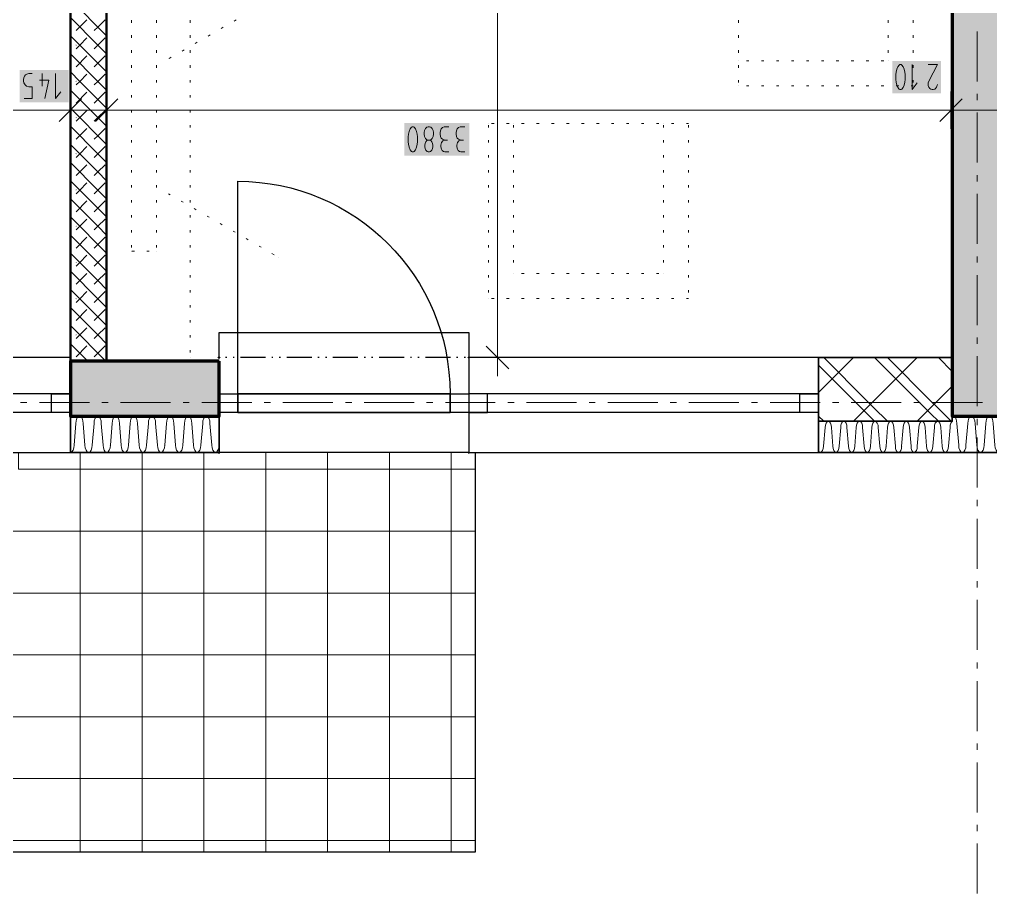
# Model space of a CAD drawing. Header units: millimetres. Extents: x 0 to 594, y 0 to 420.
# Drawn here: x 182.42 to 222.26, y 109.98 to 145.84 of the extents above; entities that cross this region are included whole.
import ezdxf

# ---------------------------------------------------------------- set-up
doc = ezdxf.new("R2010")
doc.units = ezdxf.units.MM
doc.header["$LTSCALE"] = 8
for name, color, linetype in [('PDF_Dvere', 7, 'Continuous'), ('PDF_Koty delkove', 7, 'Continuous'), ('PDF_Nabytek', 7, 'Continuous'), ('PDF_Obecne 0.25', 7, 'Continuous'), ('PDF_Okna', 7, 'Continuous'), ('PDF_Osy hlavni', 7, 'Continuous'), ('PDF_Pricky zdene', 7, 'Continuous'), ('PDF_Srafy', 7, 'Continuous'), ('PDF_Steny obvodove nosne', 7, 'Continuous'), ('PDF_Steny sendvic', 7, 'Continuous'), ('PDF_Zatepleni', 7, 'Continuous')]:
    doc.layers.add(name, color=color, linetype=linetype)

msp = doc.modelspace()

# ---------------------------------------------------------------- hatches: boundary and pattern name
at = {"layer": 'PDF_Steny obvodove nosne', "true_color": 0xc0c0c0, "transparency": 33554559}
msp.add_hatch(color=9, dxfattribs=at).paths.add_polyline_path([(222.739, 129.766), (222.739, 218.171), (220.689, 218.171), (220.689, 129.561), (222.739, 129.561)])

# ---------------------------------------------------------------- linework, layer by layer
at = {"layer": 'PDF_Dvere', "lineweight": 25}
msp.add_lwpolyline([(191.374, 130.483), (191.374, 139.196, -0.414213), (200.086, 130.483)], format="xyb", dxfattribs=at)
for points in [[(191.374, 129.714), (190.605, 129.714), (190.605, 130.483), (191.374, 130.483)], [(191.374, 129.714), (191.374, 130.483)], [(200.855, 129.714), (200.086, 129.714), (200.086, 130.483), (200.855, 130.483)], [(200.086, 129.714), (200.086, 130.483)]]:
    msp.add_lwpolyline(points, close=True, dxfattribs=at)
for points in [[(200.086, 130.483), (191.374, 130.483), (200.086, 130.483)], [(200.086, 129.714), (191.374, 129.714), (200.086, 129.714)]]:
    msp.add_lwpolyline(points, dxfattribs=at)
at = {"layer": 'PDF_Koty delkove', "lineweight": 18}
for points in [[(202.034, 131.969), (202.034, 183.969), (202.034, 192.854), (202.034, 194.34), (202.034, 195.878), (202.034, 215.557), (202.034, 218.325), (202.034, 233.7), (202.034, 236.262), (202.034, 239.03), (202.034, 269.421), (202.034, 270.907), (202.034, 320.055), (202.034, 323.95)], [(218.381, 143.571), (218.381, 143.366), (218.395, 143.265), (218.422, 143.145), (218.463, 143.042), (218.517, 142.974), (218.545, 142.957), (218.599, 142.957), (218.627, 142.974), (218.681, 143.042), (218.722, 143.145), (218.75, 143.265), (218.764, 143.366), (218.764, 143.571), (218.75, 143.674), (218.722, 143.794), (218.681, 143.896), (218.627, 143.965), (218.599, 143.982), (218.545, 143.982), (218.517, 143.965), (218.463, 143.896)], [(218.463, 143.896), (218.422, 143.794), (218.395, 143.674), (218.381, 143.571)], [(219.038, 143.982), (219.038, 142.957), (219.256, 143.23)], [(219.695, 143.982), (220.078, 143.982), (219.722, 143.298), (219.695, 143.23), (219.695, 143.127), (219.722, 143.06), (219.763, 143.008), (219.804, 142.974), (219.859, 142.957), (219.913, 142.957), (219.968, 142.974), (220.009, 143.008), (220.05, 143.06), (220.078, 143.161)], [(182.607, 142.589), (182.935, 142.589), (182.935, 143.066), (182.798, 143.066), (182.703, 143.101), (182.648, 143.153), (182.594, 143.238), (182.58, 143.305), (182.58, 143.374), (182.594, 143.443), (182.621, 143.51), (182.662, 143.562), (182.716, 143.596), (182.798, 143.614), (182.935, 143.614)], [(183.346, 143.614), (183.346, 143.101)], [(183.894, 143.614), (183.894, 142.589), (184.112, 142.861)], [(183.237, 143.34), (183.62, 143.34), (183.455, 142.589)], [(184.506, 142.88), (184.506, 142.111), (184.506, 141.343)], [(185.993, 142.88), (185.993, 142.111), (185.993, 141.343)], [(220.637, 142.88), (220.637, 142.111), (220.637, 141.343)], [(184.968, 142.573), (184.045, 141.65)], [(186.454, 142.573), (185.531, 141.65)], [(221.099, 142.573), (220.176, 141.65)], [(222.79, 142.111), (220.637, 142.111), (185.993, 142.111), (184.506, 142.111), (158.215, 142.111), (156.063, 142.111), (143.251, 142.111), (140.893, 142.111), (128.081, 142.111), (125.928, 142.111), (69.759, 142.111), (65.966, 142.111), (65.197, 142.111)], [(198.366, 141.022), (198.366, 140.817), (198.38, 140.716), (198.407, 140.596), (198.448, 140.493), (198.502, 140.424), (198.53, 140.408), (198.584, 140.408), (198.612, 140.424), (198.666, 140.493), (198.707, 140.596), (198.735, 140.716), (198.749, 140.817), (198.749, 141.022), (198.735, 141.125), (198.707, 141.244), (198.666, 141.347), (198.612, 141.416), (198.584, 141.433)], [(198.584, 141.433), (198.53, 141.433), (198.502, 141.416), (198.448, 141.347), (198.407, 141.244), (198.38, 141.125), (198.366, 141.022)], [(199.296, 140.903), (199.351, 140.954), (199.392, 141.039), (199.406, 141.125), (199.406, 141.193), (199.392, 141.278), (199.351, 141.364), (199.296, 141.416), (199.241, 141.433), (199.187, 141.433), (199.132, 141.416), (199.077, 141.364), (199.037, 141.278), (199.023, 141.193)], [(199.023, 141.193), (199.023, 141.125), (199.037, 141.039), (199.077, 140.954), (199.132, 140.903), (199.159, 140.886), (199.269, 140.886), (199.296, 140.903)], [(200.035, 141.433), (199.844, 141.433), (199.776, 141.398), (199.721, 141.347), (199.694, 141.262), (199.68, 141.193), (199.68, 141.125), (199.694, 141.039), (199.721, 140.972), (199.776, 140.921), (199.871, 140.886)], [(200.692, 141.433), (200.501, 141.433), (200.433, 141.398), (200.378, 141.347), (200.351, 141.262), (200.337, 141.193), (200.337, 141.125), (200.351, 141.039), (200.378, 140.972), (200.433, 140.921), (200.528, 140.886)], [(199.269, 140.886), (199.296, 140.868), (199.337, 140.817), (199.364, 140.749), (199.378, 140.681), (199.378, 140.612), (199.364, 140.544), (199.337, 140.476), (199.282, 140.424), (199.241, 140.408), (199.187, 140.408), (199.146, 140.424), (199.091, 140.476), (199.064, 140.544), (199.05, 140.612), (199.05, 140.681), (199.064, 140.749), (199.091, 140.817), (199.132, 140.868), (199.159, 140.886)], [(200.035, 140.408), (199.871, 140.408), (199.816, 140.424), (199.762, 140.459), (199.734, 140.511), (199.707, 140.612), (199.707, 140.681), (199.734, 140.783), (199.789, 140.852), (199.871, 140.886), (199.98, 140.886)], [(200.692, 140.408), (200.528, 140.408), (200.473, 140.424), (200.419, 140.459), (200.391, 140.511), (200.364, 140.612), (200.364, 140.681), (200.391, 140.783), (200.446, 140.852), (200.528, 140.886), (200.637, 140.886)], [(202.495, 131.508), (201.573, 132.431)], [(202.803, 131.969), (202.034, 131.969), (201.265, 131.969)], [(202.034, 131.969), (202.034, 131.201)]]:
    msp.add_lwpolyline(points, dxfattribs=at)
at = {"layer": 'PDF_Koty delkove', "color": 7, "lineweight": 18, "true_color": 0xffffff, "transparency": 33554559}
for points in [[(220.232, 144.136), (218.227, 144.136), (220.232, 142.803), (218.227, 142.803)], [(184.431, 143.768), (182.426, 143.768), (184.431, 142.435), (182.426, 142.435)], [(200.874, 141.587), (198.212, 141.587), (200.874, 140.254), (198.212, 140.254)]]:
    msp.add_solid(points, dxfattribs=at)
at = {"layer": 'PDF_Nabytek', "lineweight": 13}
for points in [[(185.993, 145.702), (185.993, 145.804)], [(187.018, 145.702), (187.018, 145.804)], [(188.043, 145.702), (188.043, 145.804)], [(189.418, 145.702), (189.418, 145.804)], [(190.691, 145.463), (190.78, 145.514)], [(191.223, 145.77), (191.312, 145.822)], [(211.916, 145.702), (211.916, 145.804)], [(218.066, 145.702), (218.066, 145.804)], [(219.091, 145.702), (219.091, 145.804)], [(185.993, 145.087), (185.993, 145.189)], [(187.018, 145.087), (187.018, 145.189)], [(188.043, 145.087), (188.043, 145.189)], [(189.418, 145.087), (189.418, 145.189)], [(190.158, 145.155), (190.247, 145.207)], [(211.916, 145.087), (211.916, 145.189)], [(218.066, 145.087), (218.066, 145.189)], [(219.091, 145.087), (219.091, 145.189)], [(189.626, 144.848), (189.714, 144.899)], [(185.993, 144.472), (185.993, 144.574)], [(187.018, 144.472), (187.018, 144.574)], [(188.043, 144.472), (188.043, 144.574)], [(188.56, 144.233), (188.649, 144.284)], [(189.093, 144.54), (189.182, 144.592)], [(189.418, 144.472), (189.418, 144.574)], [(211.916, 144.472), (211.916, 144.574)], [(218.066, 144.472), (218.066, 144.574)], [(219.091, 144.472), (219.091, 144.574)], [(185.993, 143.857), (185.993, 143.959)], [(187.018, 143.857), (187.018, 143.959)], [(188.043, 143.857), (188.043, 143.959)], [(188.53, 144.216), (188.53, 144.216)], [(189.418, 143.857), (189.418, 143.959)], [(211.916, 144.131), (211.916, 144.131)], [(211.916, 143.857), (211.916, 143.959)], [(212.346, 144.131), (212.243, 144.131)], [(212.961, 144.131), (212.858, 144.131)], [(213.576, 144.131), (213.473, 144.131)], [(214.191, 144.131), (214.088, 144.131)], [(214.806, 144.131), (214.703, 144.131)], [(215.421, 144.131), (215.318, 144.131)], [(216.036, 144.131), (215.933, 144.131)], [(216.651, 144.131), (216.548, 144.131)], [(217.266, 144.131), (217.163, 144.131)], [(217.881, 144.131), (217.778, 144.131)], [(218.066, 144.131), (218.066, 144.131)], [(218.066, 144.131), (218.066, 144.131)], [(219.091, 143.857), (219.091, 143.959)], [(185.993, 143.242), (185.993, 143.344)], [(187.018, 143.242), (187.018, 143.344)], [(188.043, 143.242), (188.043, 143.344)], [(189.418, 143.242), (189.418, 143.344)], [(211.916, 143.242), (211.916, 143.344)], [(211.916, 143.106), (211.916, 143.106)], [(211.916, 143.106), (211.916, 143.106)], [(212.346, 143.106), (212.243, 143.106)], [(212.961, 143.106), (212.858, 143.106)], [(213.576, 143.106), (213.473, 143.106)], [(214.191, 143.106), (214.088, 143.106)], [(214.806, 143.106), (214.703, 143.106)], [(215.421, 143.106), (215.318, 143.106)], [(216.036, 143.106), (215.933, 143.106)], [(216.651, 143.106), (216.548, 143.106)], [(217.266, 143.106), (217.163, 143.106)], [(217.881, 143.106), (217.778, 143.106)], [(218.496, 143.106), (218.393, 143.106)], [(219.091, 143.106), (219.008, 143.106)], [(219.091, 143.242), (219.091, 143.344)], [(219.091, 143.106), (219.091, 143.106)], [(219.091, 143.106), (219.091, 143.106)], [(185.993, 142.627), (185.993, 142.729)], [(187.018, 142.627), (187.018, 142.729)], [(188.043, 142.627), (188.043, 142.729)], [(189.418, 142.627), (189.418, 142.729)], [(185.993, 142.012), (185.993, 142.114)], [(187.018, 142.012), (187.018, 142.114)], [(188.043, 142.012), (188.043, 142.114)], [(189.418, 142.012), (189.418, 142.114)], [(185.993, 141.397), (185.993, 141.499)], [(187.018, 141.397), (187.018, 141.499)], [(188.043, 141.397), (188.043, 141.499)], [(189.418, 141.397), (189.418, 141.499)], [(201.666, 141.568), (201.666, 141.568)], [(201.666, 141.568), (201.666, 141.568)], [(201.666, 141.397), (201.666, 141.499)], [(201.891, 141.568), (201.788, 141.568)], [(202.506, 141.568), (202.403, 141.568)], [(202.691, 141.568), (202.691, 141.568)], [(202.691, 141.397), (202.691, 141.499)], [(203.121, 141.568), (203.018, 141.568)], [(203.736, 141.568), (203.633, 141.568)], [(204.351, 141.568), (204.248, 141.568)], [(204.966, 141.568), (204.863, 141.568)], [(205.581, 141.568), (205.478, 141.568)], [(206.196, 141.568), (206.093, 141.568)], [(206.811, 141.568), (206.708, 141.568)], [(207.426, 141.568), (207.323, 141.568)], [(208.041, 141.568), (207.938, 141.568)], [(208.656, 141.568), (208.553, 141.568)], [(208.841, 141.568), (208.841, 141.568)], [(208.841, 141.397), (208.841, 141.499)], [(209.271, 141.568), (209.168, 141.568)], [(209.866, 141.568), (209.783, 141.568)], [(209.866, 141.568), (209.866, 141.568)], [(209.866, 141.568), (209.866, 141.568)], [(209.866, 141.397), (209.866, 141.499)], [(185.993, 140.782), (185.993, 140.884)], [(187.018, 140.782), (187.018, 140.884)], [(188.043, 140.782), (188.043, 140.884)], [(189.418, 140.782), (189.418, 140.884)], [(201.666, 140.782), (201.666, 140.884)], [(202.691, 140.782), (202.691, 140.884)], [(208.841, 140.782), (208.841, 140.884)], [(209.866, 140.782), (209.866, 140.884)], [(185.993, 140.167), (185.993, 140.269)], [(187.018, 140.167), (187.018, 140.269)], [(188.043, 140.167), (188.043, 140.269)], [(189.418, 140.167), (189.418, 140.269)], [(201.666, 140.167), (201.666, 140.269)], [(202.691, 140.167), (202.691, 140.269)], [(208.841, 140.167), (208.841, 140.269)], [(209.866, 140.167), (209.866, 140.269)], [(185.993, 139.552), (185.993, 139.654)], [(187.018, 139.552), (187.018, 139.654)], [(188.043, 139.552), (188.043, 139.654)], [(189.418, 139.552), (189.418, 139.654)], [(201.666, 139.552), (201.666, 139.654)], [(202.691, 139.552), (202.691, 139.654)], [(208.841, 139.552), (208.841, 139.654)], [(209.866, 139.552), (209.866, 139.654)], [(185.993, 138.937), (185.993, 139.039)], [(187.018, 138.937), (187.018, 139.039)], [(188.043, 138.937), (188.043, 139.039)], [(188.607, 138.641), (188.53, 138.686)], [(188.53, 138.686), (188.53, 138.686)], [(189.418, 138.937), (189.418, 139.039)], [(201.666, 138.937), (201.666, 139.039)], [(202.691, 138.937), (202.691, 139.039)], [(208.841, 138.937), (208.841, 139.039)], [(209.866, 138.937), (209.866, 139.039)], [(185.993, 138.322), (185.993, 138.424)], [(187.018, 138.322), (187.018, 138.424)], [(188.043, 138.322), (188.043, 138.424)], [(189.139, 138.334), (189.051, 138.385)], [(189.418, 138.322), (189.418, 138.424)], [(201.666, 138.322), (201.666, 138.424)], [(202.691, 138.322), (202.691, 138.424)], [(208.841, 138.322), (208.841, 138.424)], [(209.866, 138.322), (209.866, 138.424)], [(189.672, 138.026), (189.583, 138.078)], [(185.993, 137.707), (185.993, 137.809)], [(187.018, 137.707), (187.018, 137.809)], [(188.043, 137.707), (188.043, 137.809)], [(189.418, 137.707), (189.418, 137.809)], [(190.205, 137.719), (190.116, 137.77)], [(201.666, 137.707), (201.666, 137.809)], [(202.691, 137.707), (202.691, 137.809)], [(208.841, 137.707), (208.841, 137.809)], [(209.866, 137.707), (209.866, 137.809)], [(185.993, 137.092), (185.993, 137.194)], [(187.018, 137.092), (187.018, 137.194)], [(188.043, 137.092), (188.043, 137.194)], [(189.418, 137.092), (189.418, 137.194)], [(190.737, 137.411), (190.648, 137.463)], [(191.27, 137.104), (191.181, 137.155)], [(201.666, 137.092), (201.666, 137.194)], [(202.691, 137.092), (202.691, 137.194)], [(208.841, 137.092), (208.841, 137.194)], [(209.866, 137.092), (209.866, 137.194)], [(191.802, 136.797), (191.714, 136.848)], [(185.993, 136.477), (185.993, 136.579)], [(187.018, 136.477), (187.018, 136.579)], [(187.018, 136.326), (187.018, 136.326)], [(187.018, 136.326), (187.018, 136.326)], [(187.131, 136.326), (187.029, 136.326)], [(187.746, 136.326), (187.644, 136.326)], [(188.043, 136.477), (188.043, 136.579)], [(188.043, 136.326), (188.043, 136.326)], [(188.043, 136.326), (188.043, 136.326)], [(189.418, 136.477), (189.418, 136.579)], [(192.335, 136.489), (192.246, 136.54)], [(201.666, 136.477), (201.666, 136.579)], [(202.691, 136.477), (202.691, 136.579)], [(208.841, 136.477), (208.841, 136.579)], [(209.866, 136.477), (209.866, 136.579)], [(185.993, 135.862), (185.993, 135.964)], [(189.418, 135.862), (189.418, 135.964)], [(192.868, 136.182), (192.779, 136.233)], [(193.055, 136.074), (193.055, 136.074)], [(201.666, 135.862), (201.666, 135.964)], [(202.691, 135.862), (202.691, 135.964)], [(208.841, 135.862), (208.841, 135.964)], [(209.866, 135.862), (209.866, 135.964)], [(185.993, 135.247), (185.993, 135.349)], [(189.418, 135.247), (189.418, 135.349)], [(201.666, 135.247), (201.666, 135.349)], [(202.691, 135.419), (202.691, 135.419)], [(202.691, 135.419), (202.691, 135.419)], [(203.121, 135.419), (203.018, 135.419)], [(203.736, 135.419), (203.633, 135.419)], [(204.351, 135.419), (204.248, 135.419)], [(204.966, 135.419), (204.863, 135.419)], [(205.581, 135.419), (205.478, 135.419)], [(206.196, 135.419), (206.093, 135.419)], [(206.811, 135.419), (206.708, 135.419)], [(207.426, 135.419), (207.323, 135.419)], [(208.041, 135.419), (207.938, 135.419)], [(208.656, 135.419), (208.553, 135.419)], [(208.841, 135.419), (208.841, 135.419)], [(208.841, 135.419), (208.841, 135.419)], [(209.866, 135.247), (209.866, 135.349)], [(185.993, 134.632), (185.993, 134.734)], [(189.418, 134.632), (189.418, 134.734)], [(201.666, 134.632), (201.666, 134.734)], [(209.866, 134.632), (209.866, 134.734)], [(201.666, 134.394), (201.666, 134.394)], [(201.666, 134.394), (201.666, 134.394)], [(201.891, 134.394), (201.788, 134.394)], [(202.506, 134.394), (202.403, 134.394)], [(203.121, 134.394), (203.018, 134.394)], [(203.736, 134.394), (203.633, 134.394)], [(204.351, 134.394), (204.248, 134.394)], [(204.966, 134.394), (204.863, 134.394)], [(205.581, 134.394), (205.478, 134.394)], [(206.196, 134.394), (206.093, 134.394)], [(206.811, 134.394), (206.708, 134.394)], [(207.426, 134.394), (207.323, 134.394)], [(208.041, 134.394), (207.938, 134.394)], [(208.656, 134.394), (208.553, 134.394)], [(209.271, 134.394), (209.168, 134.394)], [(209.866, 134.394), (209.783, 134.394)], [(209.866, 134.394), (209.866, 134.394)], [(209.866, 134.394), (209.866, 134.394)], [(185.993, 134.017), (185.993, 134.12)], [(189.418, 134.017), (189.418, 134.12)], [(185.993, 133.402), (185.993, 133.505)], [(189.418, 133.402), (189.418, 133.505)], [(185.993, 132.787), (185.993, 132.89)], [(189.418, 132.787), (189.418, 132.89)], [(185.993, 132.172), (185.993, 132.275)], [(185.993, 131.969), (185.993, 131.969)], [(189.418, 132.172), (189.418, 132.275)], [(189.418, 131.969), (189.418, 131.969)]]:
    msp.add_lwpolyline(points, dxfattribs=at)
at = {"layer": 'PDF_Obecne 0.25', "lineweight": 25}
for points in [[(190.605, 131.969), (190.605, 132.994), (200.855, 132.994), (200.855, 131.969)], [(201.111, 128.077), (201.111, 111.677), (169.337, 111.677), (169.337, 128.077)], [(200.855, 128.074), (190.605, 128.074)]]:
    msp.add_lwpolyline(points, dxfattribs=at)
at = {"layer": 'PDF_Okna', "lineweight": 25}
for points in [[(170.157, 128.074), (184.506, 128.074), (184.506, 131.969), (170.157, 131.969)], [(200.855, 131.969), (200.855, 128.074)], [(215.205, 131.969), (200.855, 131.969)], [(184.506, 130.483), (170.157, 130.483)], [(215.205, 130.483), (200.855, 130.483)], [(184.506, 129.714), (170.157, 129.714)], [(215.205, 129.714), (200.855, 129.714)], [(200.855, 128.074), (215.205, 128.074)]]:
    msp.add_lwpolyline(points, dxfattribs=at)
for points in [[(184.506, 129.714), (183.738, 129.714), (183.738, 130.483), (184.506, 130.483)], [(200.855, 129.714), (201.624, 129.714), (201.624, 130.483), (200.855, 130.483)], [(215.205, 129.714), (214.436, 129.714), (214.436, 130.483), (215.205, 130.483)]]:
    msp.add_lwpolyline(points, close=True, dxfattribs=at)
at = {"layer": 'PDF_Osy hlavni', "lineweight": 18}
for points in [[(221.714, 143.293), (221.714, 145.343)], [(221.714, 142.524), (221.714, 142.781)], [(221.714, 139.962), (221.714, 142.012)], [(221.714, 139.193), (221.714, 139.449)], [(221.714, 136.631), (221.714, 138.681)], [(221.714, 135.862), (221.714, 136.118)], [(221.714, 133.3), (221.714, 135.349)], [(221.714, 132.531), (221.714, 132.787)], [(221.714, 129.968), (221.714, 132.018)], [(182.724, 130.124), (182.467, 130.124)], [(185.286, 130.124), (183.236, 130.124)], [(186.055, 130.124), (185.799, 130.124)], [(188.617, 130.124), (186.567, 130.124)], [(189.386, 130.124), (189.13, 130.124)], [(191.949, 130.124), (189.899, 130.124)], [(192.717, 130.124), (192.461, 130.124)], [(195.28, 130.124), (193.23, 130.124)], [(196.048, 130.124), (195.792, 130.124)], [(198.611, 130.124), (196.561, 130.124)], [(199.38, 130.124), (199.123, 130.124)], [(201.942, 130.124), (199.892, 130.124)], [(202.711, 130.124), (202.455, 130.124)], [(205.273, 130.124), (203.223, 130.124)], [(206.042, 130.124), (205.786, 130.124)], [(208.605, 130.124), (206.555, 130.124)], [(209.373, 130.124), (209.117, 130.124)], [(211.936, 130.124), (209.886, 130.124)], [(212.705, 130.124), (212.448, 130.124)], [(215.267, 130.124), (213.217, 130.124)], [(216.036, 130.124), (215.78, 130.124)], [(218.598, 130.124), (216.548, 130.124)], [(219.367, 130.124), (219.111, 130.124)], [(221.929, 130.124), (219.879, 130.124)], [(221.714, 129.2), (221.714, 129.456)], [(221.714, 126.637), (221.714, 128.687)], [(221.714, 125.868), (221.714, 126.125)], [(221.714, 123.306), (221.714, 125.356)], [(221.714, 122.537), (221.714, 122.793)], [(221.714, 119.975), (221.714, 122.025)], [(221.714, 119.206), (221.714, 119.462)], [(221.714, 116.643), (221.714, 118.693)], [(221.714, 115.875), (221.714, 116.131)], [(221.714, 113.312), (221.714, 115.362)], [(221.714, 112.543), (221.714, 112.8)], [(221.714, 109.981), (221.714, 112.031)]]:
    msp.add_lwpolyline(points, dxfattribs=at)
at = {"layer": 'PDF_Pricky zdene', "lineweight": 50}
msp.add_lwpolyline([(185.993, 131.816), (185.993, 131.969), (185.993, 181.118), (185.839, 181.118), (184.506, 181.118), (184.506, 131.969), (184.506, 131.816)], close=True, dxfattribs=at)
at = {"layer": 'PDF_Pricky zdene', "lineweight": 9}
for points in [[(185.931, 145.822), (185.634, 145.525), (184.891, 146.268), (184.506, 146.652)], [(185.993, 144.423), (185.634, 144.782), (184.506, 145.909)], [(184.742, 145.376), (185.188, 145.822)], [(185.485, 145.376), (185.634, 145.525)], [(185.993, 145.166), (185.634, 145.525)], [(185.634, 144.039), (184.891, 144.782), (184.506, 145.166)], [(184.742, 144.633), (184.891, 144.782), (185.188, 145.079)], [(185.485, 144.633), (185.634, 144.782), (185.931, 145.079)], [(185.993, 142.937), (185.634, 143.296), (184.506, 144.423)], [(184.742, 143.89), (185.188, 144.336)], [(185.993, 143.68), (185.634, 144.039), (185.931, 144.336)], [(185.485, 143.89), (185.634, 144.039)], [(185.634, 142.552), (184.891, 143.296), (184.506, 143.68)], [(184.742, 143.147), (184.891, 143.296), (185.188, 143.593)], [(185.485, 143.147), (185.634, 143.296), (185.931, 143.593)], [(185.993, 141.451), (185.634, 141.809), (184.506, 142.937)], [(184.742, 142.404), (185.188, 142.85)], [(185.634, 142.552), (185.931, 142.85)], [(185.485, 142.404), (185.634, 142.552)], [(185.993, 142.194), (185.634, 142.552)], [(185.634, 141.066), (184.891, 141.809), (184.506, 142.194)], [(184.742, 141.661), (184.891, 141.809), (185.188, 142.107)], [(185.485, 141.661), (185.634, 141.809), (185.931, 142.107)], [(185.993, 139.964), (185.634, 140.323), (184.506, 141.451)], [(184.742, 140.918), (185.188, 141.363)], [(185.485, 140.918), (185.634, 141.066)], [(185.634, 141.066), (185.931, 141.363)], [(185.993, 140.707), (185.634, 141.066)], [(185.634, 139.58), (184.891, 140.323), (184.506, 140.707)], [(184.742, 140.174), (184.891, 140.323), (185.188, 140.62)], [(185.485, 140.174), (185.634, 140.323), (185.931, 140.62)], [(185.993, 138.478), (185.634, 138.837), (184.506, 139.964)], [(184.742, 139.431), (185.188, 139.877)], [(185.634, 139.58), (185.931, 139.877)], [(185.485, 139.431), (185.634, 139.58)], [(185.993, 139.221), (185.634, 139.58)], [(185.993, 137.735), (185.634, 138.094), (184.891, 138.837), (184.506, 139.221)], [(184.742, 138.688), (184.891, 138.837), (185.188, 139.134)], [(185.485, 138.688), (185.634, 138.837), (185.931, 139.134)], [(185.993, 136.992), (185.634, 137.351), (184.506, 138.478)], [(184.742, 137.945), (185.188, 138.391)], [(185.634, 138.094), (185.931, 138.391)], [(185.485, 137.945), (185.634, 138.094)], [(185.634, 136.608), (184.891, 137.351), (184.506, 137.735)], [(184.742, 137.202), (184.891, 137.351), (185.188, 137.648)], [(185.485, 137.202), (185.634, 137.351), (185.931, 137.648)], [(185.993, 135.506), (185.634, 135.864), (184.506, 136.992)], [(184.742, 136.459), (185.188, 136.905)], [(185.634, 136.608), (185.931, 136.905)], [(185.485, 136.459), (185.634, 136.608)], [(185.993, 136.249), (185.634, 136.608)], [(185.634, 135.121), (184.891, 135.864), (184.506, 136.249)], [(184.742, 135.716), (184.891, 135.864), (185.188, 136.162)], [(185.485, 135.716), (185.634, 135.864), (185.931, 136.162)], [(185.993, 134.019), (185.634, 134.378), (184.506, 135.506)], [(184.742, 134.973), (185.188, 135.419)], [(185.485, 134.973), (185.634, 135.121)], [(185.634, 135.121), (185.931, 135.419)], [(185.993, 134.763), (185.634, 135.121)], [(185.634, 133.635), (184.891, 134.378), (184.506, 134.763)], [(184.742, 134.23), (184.891, 134.378), (185.188, 134.675)], [(185.485, 134.23), (185.634, 134.378), (185.931, 134.675)], [(185.993, 132.533), (185.634, 132.892), (184.506, 134.019)], [(184.742, 133.486), (185.188, 133.932)], [(185.993, 133.276), (185.634, 133.635), (185.931, 133.932)], [(185.485, 133.486), (185.634, 133.635)], [(185.967, 131.816), (185.634, 132.149), (184.891, 132.892), (184.506, 133.276)], [(184.742, 132.743), (184.891, 132.892), (185.188, 133.189)], [(185.485, 132.743), (185.634, 132.892), (185.931, 133.189)], [(185.224, 131.816), (184.506, 132.533)], [(184.742, 132), (185.188, 132.446)], [(185.634, 132.149), (185.931, 132.446)], [(185.485, 132), (185.634, 132.149)]]:
    msp.add_lwpolyline(points, dxfattribs=at)
at = {"layer": 'PDF_Pricky zdene', "lineweight": 9, "transparency": 33554559}
for points in [[(184.742, 144.762), (184.719, 144.785), (184.765, 144.785), (184.742, 144.808)], [(185.634, 144.759), (185.611, 144.782), (185.657, 144.782), (185.634, 144.805)], [(184.742, 143.275), (184.719, 143.299), (184.765, 143.299), (184.742, 143.322)], [(185.634, 143.273), (185.611, 143.296), (185.657, 143.296), (185.634, 143.319)], [(184.742, 141.789), (184.719, 141.812), (184.765, 141.812), (184.742, 141.835)], [(185.634, 141.786), (185.611, 141.809), (185.657, 141.809), (185.634, 141.832)], [(184.742, 140.303), (184.719, 140.326), (184.765, 140.326), (184.742, 140.349)], [(185.634, 140.3), (185.611, 140.323), (185.657, 140.323), (185.634, 140.346)], [(184.742, 138.817), (184.719, 138.84), (184.765, 138.84), (184.742, 138.863)], [(185.634, 138.814), (185.611, 138.837), (185.657, 138.837), (185.634, 138.86)], [(184.742, 137.331), (184.719, 137.354), (184.765, 137.354), (184.742, 137.377)], [(185.634, 137.328), (185.611, 137.351), (185.657, 137.351), (185.634, 137.374)], [(184.742, 135.844), (184.719, 135.867), (184.765, 135.867), (184.742, 135.89)], [(185.634, 135.841), (185.611, 135.864), (185.657, 135.864), (185.634, 135.887)], [(184.742, 134.358), (184.719, 134.381), (184.765, 134.381), (184.742, 134.404)], [(185.634, 134.355), (185.611, 134.378), (185.657, 134.378), (185.634, 134.401)], [(184.742, 132.872), (184.719, 132.895), (184.765, 132.895), (184.742, 132.918)], [(185.634, 132.869), (185.611, 132.892), (185.657, 132.892), (185.634, 132.915)]]:
    msp.add_solid(points, dxfattribs=at)
at = {"layer": 'PDF_Srafy', "lineweight": 9}
for points in [[(192.521, 128.077), (192.521, 127.383), (192.521, 122.309), (192.521, 117.236), (187.447, 117.236), (182.374, 117.236), (177.3, 117.236), (172.227, 117.236), (169.337, 117.236)], [(189.984, 128.077), (189.984, 124.846), (189.984, 119.773), (184.91, 119.773), (179.837, 119.773), (174.764, 119.773), (169.69, 119.773), (169.337, 119.773)], [(187.447, 128.077), (187.447, 127.383), (187.447, 122.309), (182.374, 122.309), (177.3, 122.309), (172.227, 122.309), (169.337, 122.309)], [(184.91, 128.077), (184.91, 124.846), (179.837, 124.846), (174.764, 124.846), (169.69, 124.846), (169.337, 124.846)], [(201.111, 127.383), (197.594, 127.383), (192.521, 127.383), (187.447, 127.383), (182.374, 127.383), (182.374, 128.077)], [(195.057, 128.077), (195.057, 124.846), (195.057, 119.773), (195.057, 114.699)], [(197.594, 128.077), (197.594, 127.383), (197.594, 122.309), (197.594, 117.236), (197.594, 112.162)], [(200.131, 128.077), (200.131, 124.846), (200.131, 119.773), (200.131, 114.699), (200.131, 111.677)], [(201.111, 124.846), (200.131, 124.846), (195.057, 124.846), (189.984, 124.846), (184.91, 124.846)], [(184.91, 124.846), (184.91, 119.773), (184.91, 114.699), (184.91, 111.677)], [(201.111, 122.309), (197.594, 122.309), (192.521, 122.309), (187.447, 122.309)], [(187.447, 122.309), (187.447, 117.236), (187.447, 112.162), (187.447, 111.677)], [(201.111, 119.773), (200.131, 119.773), (195.057, 119.773), (189.984, 119.773)], [(189.984, 119.773), (189.984, 114.699), (189.984, 111.677)], [(201.111, 117.236), (197.594, 117.236), (192.521, 117.236)], [(192.521, 117.236), (192.521, 112.162), (192.521, 111.677)], [(189.984, 114.699), (184.91, 114.699), (179.837, 114.699), (174.764, 114.699), (169.69, 114.699), (169.337, 114.699)], [(201.111, 114.699), (200.131, 114.699), (195.057, 114.699), (189.984, 114.699)], [(195.057, 114.699), (195.057, 111.677)], [(192.521, 112.162), (187.447, 112.162), (182.374, 112.162), (177.3, 112.162), (172.227, 112.162), (169.337, 112.162)], [(201.111, 112.162), (197.594, 112.162), (192.521, 112.162)], [(197.594, 112.162), (197.594, 111.677)]]:
    msp.add_lwpolyline(points, dxfattribs=at)
at = {"layer": 'PDF_Steny obvodove nosne', "lineweight": 70}
for points in [[(222.739, 129.766), (222.739, 131.969), (222.739, 205.615), (222.739, 207.204), (222.739, 215.711), (222.739, 218.171), (220.689, 218.171), (220.689, 215.711), (220.689, 207.204), (220.689, 205.615), (220.689, 132.174), (220.689, 131.969), (220.689, 129.561), (222.739, 129.561)], [(190.605, 131.816), (185.993, 131.816), (184.506, 131.816), (184.506, 129.561), (190.605, 129.561)]]:
    msp.add_lwpolyline(points, close=True, dxfattribs=at)
at = {"layer": 'PDF_Steny obvodove nosne', "color": 9, "lineweight": 9, "true_color": 0xc0c0c0, "transparency": 33554559}
msp.add_solid([(190.605, 131.816), (184.506, 131.816), (190.605, 129.561), (184.506, 129.561)], dxfattribs=at)
at = {"layer": 'PDF_Steny sendvic', "lineweight": 25}
for points in [[(190.616, 131.969), (190.605, 131.969)], [(190.924, 131.969), (190.872, 131.969)], [(191.231, 131.969), (191.18, 131.969)], [(192.512, 131.969), (191.487, 131.969)], [(192.82, 131.969), (192.769, 131.969)], [(193.127, 131.969), (193.076, 131.969)], [(194.408, 131.969), (193.383, 131.969)], [(194.716, 131.969), (194.665, 131.969)], [(195.023, 131.969), (194.972, 131.969)], [(196.305, 131.969), (195.28, 131.969)], [(196.612, 131.969), (196.561, 131.969)], [(196.92, 131.969), (196.868, 131.969)], [(198.201, 131.969), (197.176, 131.969)], [(198.508, 131.969), (198.457, 131.969)], [(198.816, 131.969), (198.765, 131.969)], [(200.097, 131.969), (199.072, 131.969)], [(200.405, 131.969), (200.353, 131.969)], [(200.712, 131.969), (200.661, 131.969)], [(190.616, 128.074), (190.605, 128.074)], [(190.924, 128.074), (190.872, 128.074)], [(191.231, 128.074), (191.18, 128.074)], [(192.512, 128.074), (191.487, 128.074)], [(192.82, 128.074), (192.769, 128.074)], [(193.127, 128.074), (193.076, 128.074)], [(194.408, 128.074), (193.383, 128.074)], [(194.716, 128.074), (194.665, 128.074)], [(195.023, 128.074), (194.972, 128.074)], [(196.305, 128.074), (195.28, 128.074)], [(196.612, 128.074), (196.561, 128.074)], [(196.92, 128.074), (196.868, 128.074)], [(198.201, 128.074), (197.176, 128.074)], [(198.508, 128.074), (198.457, 128.074)], [(198.816, 128.074), (198.765, 128.074)], [(200.097, 128.074), (199.072, 128.074)], [(200.405, 128.074), (200.353, 128.074)], [(200.712, 128.074), (200.661, 128.074)]]:
    msp.add_lwpolyline(points, dxfattribs=at)
at = {"layer": 'PDF_Steny sendvic', "lineweight": 9}
for points in [[(215.205, 130.535), (216.64, 131.969)], [(218.029, 129.356), (217.465, 129.919), (217.204, 130.181), (215.415, 131.969)], [(216.64, 129.356), (217.204, 129.919), (219.254, 131.969)], [(220.12, 129.356), (219.817, 129.658), (219.556, 129.919), (217.506, 131.969)], [(220.642, 129.356), (220.079, 129.919), (219.817, 130.181), (218.029, 131.969)], [(220.689, 131.401), (220.12, 131.969)], [(220.689, 131.923), (220.642, 131.969)], [(217.506, 129.356), (217.204, 129.658), (216.942, 129.919), (215.205, 131.657)], [(219.254, 129.356), (219.817, 129.919), (220.689, 130.791)], [(215.415, 129.356), (215.205, 129.566)], [(215.588, 129.356), (215.553, 129.337), (215.511, 129.282), (215.483, 129.198), (215.473, 129.099)], [(215.731, 129.099), (215.721, 129.198), (215.693, 129.282), (215.651, 129.337), (215.615, 129.356)], [(216.229, 129.356), (216.193, 129.337), (216.151, 129.282), (216.124, 129.198), (216.114, 129.099)], [(216.371, 129.099), (216.361, 129.198), (216.334, 129.282), (216.292, 129.337), (216.256, 129.356)], [(216.87, 129.356), (216.834, 129.337), (216.792, 129.282), (216.764, 129.198), (216.754, 129.099)], [(217.012, 129.099), (217.002, 129.198), (216.974, 129.282), (216.932, 129.337), (216.897, 129.356)], [(217.51, 129.356), (217.474, 129.337), (217.433, 129.282), (217.405, 129.198), (217.395, 129.099)], [(217.653, 129.099), (217.643, 129.198), (217.615, 129.282), (217.573, 129.337), (217.537, 129.356)], [(218.151, 129.356), (218.115, 129.337), (218.073, 129.282), (218.045, 129.198), (218.036, 129.099)], [(218.293, 129.099), (218.283, 129.198), (218.255, 129.282), (218.214, 129.337), (218.178, 129.356)], [(218.792, 129.356), (218.756, 129.337), (218.714, 129.282), (218.686, 129.198), (218.676, 129.099)], [(218.934, 129.099), (218.924, 129.198), (218.896, 129.282), (218.854, 129.337), (218.818, 129.356)], [(219.432, 129.356), (219.396, 129.337), (219.355, 129.282), (219.327, 129.198), (219.317, 129.099)], [(219.574, 129.099), (219.565, 129.198), (219.537, 129.282), (219.495, 129.337), (219.459, 129.356)], [(220.073, 129.356), (220.037, 129.337), (219.995, 129.282), (219.967, 129.198), (219.957, 129.099)], [(220.215, 129.099), (220.205, 129.198), (220.177, 129.282), (220.135, 129.337), (220.1, 129.356)], [(220.689, 129.343), (220.678, 129.337), (220.636, 129.282), (220.608, 129.198), (220.598, 129.099)], [(215.473, 129.099), (215.41, 128.331)], [(215.473, 129.099), (215.473, 129.099)], [(215.794, 128.331), (215.731, 129.099)], [(216.114, 129.099), (216.05, 128.331)], [(216.114, 129.099), (216.114, 129.099)], [(216.435, 128.331), (216.371, 129.099)], [(216.754, 129.099), (216.691, 128.331)], [(216.754, 129.099), (216.754, 129.099)], [(217.075, 128.331), (217.012, 129.099)], [(217.395, 129.099), (217.332, 128.331)], [(217.395, 129.099), (217.395, 129.099)], [(217.716, 128.331), (217.653, 129.099)], [(218.036, 129.099), (217.972, 128.331)], [(218.036, 129.099), (218.036, 129.099)], [(218.357, 128.331), (218.293, 129.099)], [(218.676, 129.099), (218.613, 128.331)], [(218.676, 129.099), (218.676, 129.099)], [(218.997, 128.331), (218.934, 129.099)], [(219.317, 129.099), (219.253, 128.331)], [(219.317, 129.099), (219.317, 129.099)], [(219.574, 129.099), (219.638, 128.331), (219.648, 128.233), (219.675, 128.15), (219.717, 128.094), (219.766, 128.074)], [(219.957, 129.099), (219.894, 128.331)], [(219.957, 129.099), (219.957, 129.099)], [(220.278, 128.331), (220.215, 129.099)], [(220.598, 129.099), (220.535, 128.331)], [(220.598, 129.099), (220.598, 129.099)], [(215.282, 128.074), (215.331, 128.094), (215.372, 128.15), (215.4, 128.233), (215.41, 128.331)], [(215.794, 128.331), (215.804, 128.233), (215.832, 128.15), (215.873, 128.094), (215.922, 128.074)], [(215.922, 128.074), (215.971, 128.094), (216.013, 128.15), (216.041, 128.233), (216.05, 128.331)], [(216.435, 128.331), (216.444, 128.233), (216.472, 128.15), (216.514, 128.094), (216.563, 128.074)], [(216.563, 128.074), (216.563, 128.074), (216.612, 128.094), (216.653, 128.15), (216.681, 128.233), (216.691, 128.331)], [(217.075, 128.331), (217.085, 128.233), (217.113, 128.15), (217.154, 128.094), (217.203, 128.074)], [(217.203, 128.074), (217.252, 128.094), (217.294, 128.15), (217.322, 128.233), (217.332, 128.331)], [(217.716, 128.331), (217.726, 128.233), (217.753, 128.15), (217.795, 128.094), (217.844, 128.074)], [(217.844, 128.074), (217.893, 128.094), (217.935, 128.15), (217.962, 128.233), (217.972, 128.331)], [(218.357, 128.331), (218.366, 128.233), (218.394, 128.15), (218.436, 128.094), (218.485, 128.074)], [(218.485, 128.074), (218.534, 128.094), (218.575, 128.15), (218.603, 128.233), (218.613, 128.331)], [(218.997, 128.331), (219.007, 128.233), (219.035, 128.15), (219.076, 128.094), (219.125, 128.074)], [(219.125, 128.074), (219.174, 128.094), (219.216, 128.15), (219.244, 128.233), (219.253, 128.331)], [(219.766, 128.074), (219.815, 128.094), (219.857, 128.15), (219.884, 128.233), (219.894, 128.331)], [(220.278, 128.331), (220.288, 128.233), (220.316, 128.15), (220.358, 128.094), (220.407, 128.074)], [(220.407, 128.074), (220.456, 128.094), (220.497, 128.15), (220.525, 128.233), (220.535, 128.331)], [(215.205, 128.131), (215.233, 128.094), (215.282, 128.074)], [(218.485, 128.074), (218.485, 128.074)], [(219.125, 128.074), (219.125, 128.074)]]:
    msp.add_lwpolyline(points, dxfattribs=at)
at = {"layer": 'PDF_Steny sendvic', "lineweight": 35}
for points in [[(215.205, 129.356), (215.205, 129.714), (215.205, 130.483), (215.205, 131.969), (220.637, 131.969), (220.689, 131.969), (220.689, 129.561), (220.689, 129.356), (215.205, 129.356)], [(220.689, 129.356), (215.205, 129.356)], [(215.205, 129.356), (215.205, 128.074), (220.689, 128.074)]]:
    msp.add_lwpolyline(points, dxfattribs=at)
at = {"layer": 'PDF_Steny sendvic', "lineweight": 25, "transparency": 33554559}
for points in [[(190.669, 131.969), (190.605, 131.905), (190.605, 132.033), (190.541, 131.969)], [(200.919, 131.969), (200.855, 131.905), (200.855, 132.033), (200.791, 131.969)], [(190.669, 128.074), (190.605, 128.01), (190.605, 128.139), (190.541, 128.074)], [(200.919, 128.074), (200.855, 128.01), (200.855, 128.139), (200.791, 128.074)]]:
    msp.add_solid(points, dxfattribs=at)
at = {"layer": 'PDF_Steny sendvic', "lineweight": 9, "transparency": 33554559}
for points in [[(217.204, 129.896), (217.181, 129.919), (217.227, 129.919), (217.204, 129.943)], [(219.817, 129.896), (219.794, 129.919), (219.84, 129.919), (219.817, 129.943)], [(215.41, 128.308), (215.387, 128.331), (215.433, 128.331), (215.41, 128.354)], [(216.05, 128.308), (216.027, 128.331), (216.073, 128.331), (216.05, 128.354)], [(216.691, 128.308), (216.668, 128.331), (216.714, 128.331), (216.691, 128.354)], [(217.332, 128.308), (217.309, 128.331), (217.355, 128.331), (217.332, 128.354)], [(217.972, 128.308), (217.949, 128.331), (217.995, 128.331), (217.972, 128.354)], [(218.613, 128.308), (218.59, 128.331), (218.636, 128.331), (218.613, 128.354)], [(219.253, 128.308), (219.23, 128.331), (219.276, 128.331), (219.253, 128.354)], [(219.894, 128.308), (219.871, 128.331), (219.917, 128.331), (219.894, 128.354)], [(220.535, 128.308), (220.512, 128.331), (220.558, 128.331), (220.535, 128.354)]]:
    msp.add_solid(points, dxfattribs=at)
at = {"layer": 'PDF_Zatepleni', "lineweight": 35}
msp.add_lwpolyline([(190.605, 129.561), (184.506, 129.561), (184.506, 128.074), (190.605, 128.074), (190.605, 129.356)], close=True, dxfattribs=at)
at = {"layer": 'PDF_Zatepleni', "lineweight": 9}
for points in [[(184.868, 129.561), (184.826, 129.539), (184.778, 129.475), (184.745, 129.378), (184.734, 129.263)], [(185.106, 128.372), (185.033, 129.263), (185.021, 129.378), (184.989, 129.475), (184.94, 129.539), (184.899, 129.561)], [(185.611, 129.561), (185.569, 129.539), (185.521, 129.475), (185.488, 129.378), (185.477, 129.263)], [(185.849, 128.372), (185.776, 129.263), (185.764, 129.378), (185.732, 129.475), (185.684, 129.539), (185.642, 129.561)], [(186.354, 129.561), (186.312, 129.539), (186.264, 129.475), (186.231, 129.378), (186.22, 129.263)], [(186.592, 128.372), (186.519, 129.263), (186.507, 129.378), (186.475, 129.475), (186.427, 129.539), (186.385, 129.561)], [(187.097, 129.561), (187.055, 129.539), (187.007, 129.475), (186.975, 129.378), (186.963, 129.263)], [(187.336, 128.372), (187.262, 129.263), (187.251, 129.378), (187.218, 129.475), (187.17, 129.539), (187.128, 129.561)], [(187.84, 129.561), (187.799, 129.539), (187.75, 129.475), (187.718, 129.378), (187.706, 129.263)], [(188.079, 128.372), (188.005, 129.263), (187.994, 129.378), (187.961, 129.475), (187.913, 129.539), (187.871, 129.561)], [(188.583, 129.561), (188.542, 129.539), (188.493, 129.475)], [(188.704, 129.475), (188.656, 129.539), (188.614, 129.561)], [(189.326, 129.561), (189.285, 129.539), (189.236, 129.475), (189.204, 129.378), (189.193, 129.263)], [(189.491, 129.263), (189.48, 129.378), (189.448, 129.475), (189.399, 129.539), (189.358, 129.561)], [(190.069, 129.561), (190.028, 129.539), (189.979, 129.475), (189.947, 129.378), (189.936, 129.263)], [(190.234, 129.263), (190.223, 129.378), (190.191, 129.475), (190.142, 129.539), (190.101, 129.561)], [(220.717, 129.561), (220.689, 129.546)], [(220.748, 129.561), (220.789, 129.539), (220.838, 129.475), (220.87, 129.378), (220.882, 129.263), (220.955, 128.372), (220.966, 128.258), (220.999, 128.162), (221.047, 128.097), (221.104, 128.074), (221.161, 128.097), (221.209, 128.162), (221.241, 128.258), (221.252, 128.372), (221.326, 129.263)], [(221.46, 129.561), (221.418, 129.539), (221.37, 129.475), (221.337, 129.378), (221.326, 129.263)], [(221.491, 129.561), (221.532, 129.539), (221.581, 129.475), (221.613, 129.378), (221.625, 129.263), (221.698, 128.372), (221.71, 128.258), (221.742, 128.162), (221.79, 128.097), (221.847, 128.074), (221.904, 128.097), (221.952, 128.162), (221.984, 128.258), (221.995, 128.372), (222.069, 129.263)], [(222.203, 129.561), (222.161, 129.539), (222.113, 129.475), (222.08, 129.378), (222.069, 129.263)], [(222.234, 129.561), (222.276, 129.539), (222.324, 129.475), (222.356, 129.378), (222.368, 129.263), (222.441, 128.372), (222.453, 128.258), (222.485, 128.162), (222.533, 128.097), (222.59, 128.074), (222.647, 128.097), (222.695, 128.162), (222.727, 128.258), (222.739, 128.372)], [(184.734, 129.263), (184.66, 128.372)], [(184.734, 129.263), (184.734, 129.263)], [(185.477, 129.263), (185.403, 128.372)], [(185.477, 129.263), (185.477, 129.263)], [(186.22, 129.263), (186.147, 128.372)], [(186.22, 129.263), (186.22, 129.263)], [(186.963, 129.263), (186.89, 128.372)], [(186.963, 129.263), (186.963, 129.263)], [(187.706, 129.263), (187.633, 128.372)], [(187.706, 129.263), (187.706, 129.263)], [(188.449, 129.263), (188.376, 128.372)], [(188.493, 129.475), (188.461, 129.378), (188.449, 129.263)], [(188.449, 129.263), (188.449, 129.263)], [(188.748, 129.263), (188.737, 129.378), (188.704, 129.475)], [(188.822, 128.372), (188.748, 129.263)], [(189.193, 129.263), (189.119, 128.372)], [(189.193, 129.263), (189.193, 129.263)], [(189.565, 128.372), (189.491, 129.263)], [(189.936, 129.263), (189.862, 128.372)], [(189.936, 129.263), (189.936, 129.263)], [(190.308, 128.372), (190.234, 129.263)], [(221.326, 129.263), (221.326, 129.263)], [(222.069, 129.263), (222.069, 129.263)], [(184.512, 128.074), (184.569, 128.097), (184.617, 128.162), (184.649, 128.258), (184.66, 128.372)], [(185.106, 128.372), (185.117, 128.258), (185.15, 128.162), (185.198, 128.097), (185.255, 128.074)], [(185.255, 128.074), (185.312, 128.097), (185.36, 128.162), (185.392, 128.258), (185.403, 128.372)], [(185.849, 128.372), (185.861, 128.258), (185.893, 128.162), (185.941, 128.097), (185.998, 128.074)], [(185.998, 128.074), (186.055, 128.097), (186.103, 128.162), (186.135, 128.258), (186.147, 128.372)], [(186.592, 128.372), (186.604, 128.258), (186.636, 128.162), (186.684, 128.097), (186.741, 128.074)], [(186.741, 128.074), (186.798, 128.097), (186.846, 128.162), (186.878, 128.258), (186.89, 128.372)], [(187.336, 128.372), (187.347, 128.258), (187.379, 128.162), (187.427, 128.097), (187.484, 128.074)], [(187.484, 128.074), (187.541, 128.097), (187.589, 128.162), (187.621, 128.258), (187.633, 128.372)], [(188.079, 128.372), (188.09, 128.258), (188.122, 128.162), (188.17, 128.097), (188.227, 128.074)], [(188.227, 128.074), (188.284, 128.097), (188.332, 128.162), (188.365, 128.258), (188.376, 128.372)], [(188.822, 128.372), (188.833, 128.258), (188.865, 128.162), (188.914, 128.097), (188.97, 128.074)], [(188.97, 128.074), (189.027, 128.097), (189.075, 128.162), (189.108, 128.258), (189.119, 128.372)], [(189.565, 128.372), (189.576, 128.258), (189.608, 128.162), (189.657, 128.097), (189.713, 128.074)], [(189.713, 128.074), (189.77, 128.097), (189.819, 128.162), (189.851, 128.258), (189.862, 128.372)], [(190.308, 128.372), (190.319, 128.258), (190.352, 128.162), (190.4, 128.097), (190.457, 128.074)], [(190.457, 128.074), (190.513, 128.097), (190.562, 128.162), (190.594, 128.258), (190.605, 128.372)], [(190.605, 128.372), (190.605, 128.372)], [(184.506, 128.077), (184.512, 128.074)]]:
    msp.add_lwpolyline(points, dxfattribs=at)
at = {"layer": 'PDF_Zatepleni', "lineweight": 35}
for points in [[(222.739, 129.356), (222.739, 129.561), (220.689, 129.561), (220.689, 129.356)], [(220.689, 128.074), (222.739, 128.074)]]:
    msp.add_lwpolyline(points, dxfattribs=at)
at = {"layer": 'PDF_Zatepleni', "lineweight": 9, "transparency": 33554559}
for points in [[(184.66, 128.349), (184.637, 128.372), (184.683, 128.372), (184.66, 128.395)], [(185.403, 128.349), (185.38, 128.372), (185.426, 128.372), (185.403, 128.395)], [(186.147, 128.349), (186.123, 128.372), (186.17, 128.372), (186.147, 128.395)], [(186.89, 128.349), (186.867, 128.372), (186.913, 128.372), (186.89, 128.395)], [(187.633, 128.349), (187.61, 128.372), (187.656, 128.372), (187.633, 128.395)], [(188.376, 128.349), (188.353, 128.372), (188.399, 128.372), (188.376, 128.395)], [(189.119, 128.349), (189.096, 128.372), (189.142, 128.372), (189.119, 128.395)], [(189.862, 128.349), (189.839, 128.372), (189.885, 128.372), (189.862, 128.395)], [(190.605, 128.349), (190.582, 128.372), (190.605, 128.395)], [(221.252, 128.349), (221.229, 128.372), (221.275, 128.372), (221.252, 128.395)], [(221.995, 128.349), (221.972, 128.372), (222.018, 128.372), (221.995, 128.395)]]:
    msp.add_solid(points, dxfattribs=at)

doc.saveas('drawing.dxf')
